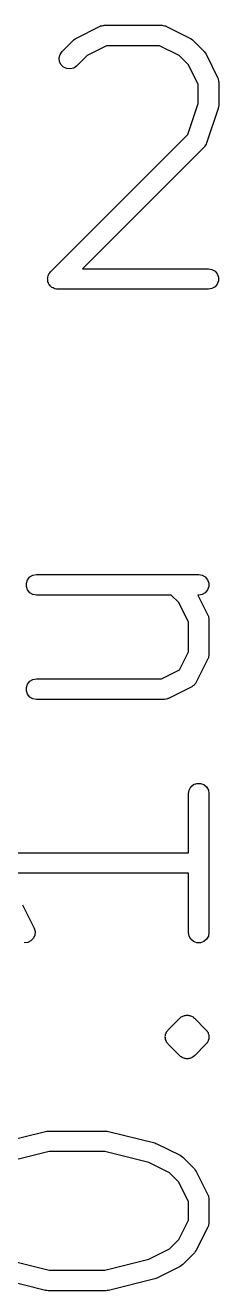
# Model space of a CAD drawing. Extents: x -2.2 to 86.5, y -78.6 to 9.2.
# Drawn here: x 37.08 to 38.04, y -43.32 to -37.05 of the extents above; entities that cross this region are included whole.
import ezdxf

# ---------------------------------------------------------------- set-up
doc = ezdxf.new("R2010")
doc.units = 0
doc.header["$MEASUREMENT"] = 0
doc.layers.add('BLACK', color=7, linetype='CONTINUOUS')

msp = doc.modelspace()

# ---------------------------------------------------------------- linework, layer by layer
at = {"layer": 'Black'}
for p, q in [((37.336, -37.1131), (37.4509, -37.0556)), ((37.4509, -37.0556), (37.4538, -37.0548)), ((37.4538, -37.0548), (37.4563, -37.0533)), ((37.4563, -37.0533), (37.4622, -37.0523)), ((37.4622, -37.0523), (37.4679, -37.0506)), ((37.4679, -37.0506), (37.4708, -37.0508)), ((37.4708, -37.0508), (37.4737, -37.0502)), ((37.4737, -37.0502), (37.7609, -37.0502)), ((37.7609, -37.0502), (37.7638, -37.0508)), ((37.7638, -37.0508), (37.7667, -37.0506)), ((37.7667, -37.0506), (37.7724, -37.0523)), ((37.7724, -37.0523), (37.7783, -37.0533)), ((37.7783, -37.0533), (37.7808, -37.0548)), ((37.7808, -37.0548), (37.7836, -37.0556)), ((37.7836, -37.0556), (37.8986, -37.1131)), ((37.2654, -37.18), (37.3228, -37.1226)), ((37.3228, -37.1226), (37.3295, -37.1179)), ((37.3295, -37.1179), (37.336, -37.1131)), ((37.8986, -37.1131), (37.9051, -37.1179)), ((37.9051, -37.1179), (37.9118, -37.1226)), ((37.9118, -37.1226), (37.9692, -37.18)), ((37.2553, -37.1945), (37.2654, -37.18)), ((37.4857, -37.1518), (37.3889, -37.2002)), ((37.7489, -37.1518), (37.4857, -37.1518)), ((37.8457, -37.2002), (37.7489, -37.1518)), ((37.9692, -37.18), (37.9739, -37.1867)), ((37.2507, -37.2115), (37.2553, -37.1945)), ((37.2522, -37.2291), (37.2507, -37.2115)), ((37.2597, -37.2451), (37.2522, -37.2291)), ((37.2722, -37.2576), (37.2597, -37.2451)), ((37.3889, -37.2002), (37.3372, -37.2519)), ((37.8915, -37.246), (37.8457, -37.2002)), ((37.9399, -37.3428), (37.8915, -37.246)), ((37.9739, -37.1867), (37.9787, -37.1932)), ((37.9787, -37.1932), (38.0362, -37.3081)), ((37.2882, -37.265), (37.2722, -37.2576)), ((37.3057, -37.2666), (37.2882, -37.265)), ((37.3228, -37.262), (37.3057, -37.2666)), ((37.3372, -37.2519), (37.3228, -37.262)), ((38.0362, -37.3081), (38.037, -37.3109)), ((38.037, -37.3109), (38.0385, -37.3135)), ((37.9399, -37.4375), (37.9399, -37.3428)), ((38.0385, -37.3135), (38.0395, -37.3193)), ((38.0395, -37.3193), (38.0412, -37.325)), ((38.0412, -37.325), (38.041, -37.328)), ((38.041, -37.328), (38.0415, -37.3309)), ((38.0415, -37.3309), (38.0415, -37.4458)), ((37.8889, -37.5907), (37.9399, -37.4375)), ((38.0389, -37.4618), (37.9815, -37.6342)), ((38.0401, -37.4538), (38.0389, -37.4618)), ((38.0415, -37.4458), (38.0401, -37.4538)), ((37.2079, -38.2716), (37.8889, -37.5907)), ((37.9692, -37.654), (37.3665, -38.2567)), ((37.9709, -37.6516), (37.9692, -37.654)), ((37.9731, -37.6497), (37.9709, -37.6516)), ((37.9759, -37.6445), (37.9731, -37.6497)), ((37.9793, -37.6396), (37.9759, -37.6445)), ((37.9801, -37.6368), (37.9793, -37.6396)), ((37.9815, -37.6342), (37.9801, -37.6368)), ((37.1932, -38.3031), (37.1938, -38.301)), ((37.1938, -38.3097), (37.1932, -38.3031)), ((37.1938, -38.2987), (37.1961, -38.2925)), ((37.1938, -38.301), (37.1938, -38.2987)), ((37.1938, -38.3164), (37.1938, -38.3097)), ((37.1961, -38.2925), (37.1978, -38.2861)), ((37.1978, -38.2861), (37.1991, -38.2843)), ((37.1991, -38.2843), (37.1999, -38.2821)), ((37.1999, -38.2821), (37.2041, -38.2771)), ((37.2041, -38.2771), (37.2079, -38.2716)), ((37.3665, -38.2567), (37.9907, -38.2567)), ((37.9907, -38.2567), (38.0081, -38.2598)), ((38.0081, -38.2598), (38.0234, -38.2686)), ((38.0234, -38.2686), (38.0347, -38.2821)), ((38.0347, -38.2821), (38.0408, -38.2987)), ((38.0408, -38.2987), (38.0408, -38.3164)), ((37.1946, -38.3185), (37.1938, -38.3164)), ((37.1948, -38.3207), (37.1946, -38.3185)), ((37.1976, -38.3267), (37.1948, -38.3207)), ((37.1999, -38.3329), (37.1976, -38.3267)), ((37.2013, -38.3347), (37.1999, -38.3329)), ((37.2022, -38.3367), (37.2013, -38.3347)), ((37.2069, -38.3414), (37.2022, -38.3367)), ((37.2112, -38.3465), (37.2069, -38.3414)), ((37.2131, -38.3476), (37.2112, -38.3465)), ((37.2147, -38.3492), (37.2131, -38.3476)), ((37.2207, -38.352), (37.2147, -38.3492)), ((37.2265, -38.3553), (37.2207, -38.352)), ((37.2287, -38.3557), (37.2265, -38.3553)), ((37.2307, -38.3566), (37.2287, -38.3557)), ((37.2373, -38.3572), (37.2307, -38.3566)), ((37.2439, -38.3583), (37.2373, -38.3572)), ((37.9907, -38.3583), (37.2439, -38.3583)), ((38.0081, -38.3553), (37.9907, -38.3583)), ((38.0234, -38.3465), (38.0081, -38.3553)), ((38.0347, -38.3329), (38.0234, -38.3465)), ((38.0408, -38.3164), (38.0347, -38.3329)), ((37.0882, -39.8142), (37.0942, -39.7976)), ((37.0882, -39.8319), (37.0882, -39.8142)), ((37.0942, -39.7976), (37.1056, -39.7841)), ((37.1056, -39.7841), (37.1208, -39.7753)), ((37.1208, -39.7753), (37.1382, -39.7722)), ((37.1382, -39.7722), (37.9425, -39.7722)), ((37.9425, -39.7722), (37.9599, -39.7753)), ((37.9599, -39.7753), (37.9752, -39.7841)), ((37.9752, -39.7841), (37.9865, -39.7976)), ((37.9865, -39.7976), (37.9926, -39.8142)), ((37.9926, -39.8142), (37.9926, -39.8319)), ((37.0942, -39.8484), (37.0882, -39.8319)), ((37.1056, -39.862), (37.0942, -39.8484)), ((37.1208, -39.8708), (37.1056, -39.862)), ((37.1382, -39.8738), (37.1208, -39.8708)), ((37.8066, -39.8738), (37.1382, -39.8738)), ((37.8433, -39.9106), (37.8066, -39.8738)), ((37.9425, -39.8738), (37.9386, -39.8738)), ((37.9386, -39.8738), (37.988, -39.9727)), ((37.9599, -39.8708), (37.9425, -39.8738)), ((37.9752, -39.862), (37.9599, -39.8708)), ((37.9865, -39.8484), (37.9752, -39.862)), ((37.9926, -39.8319), (37.9865, -39.8484)), ((37.8917, -40.0074), (37.8433, -39.9106)), ((37.8917, -40.1558), (37.8917, -40.0074)), ((37.988, -39.9727), (37.9888, -39.9755)), ((37.9888, -39.9755), (37.9903, -39.978)), ((37.9903, -39.978), (37.9913, -39.9839)), ((37.9913, -39.9839), (37.993, -39.9896)), ((37.993, -39.9896), (37.9928, -39.9925)), ((37.9928, -39.9925), (37.9933, -39.9954)), ((37.9933, -39.9954), (37.9933, -40.1678)), ((37.8472, -40.2448), (37.8917, -40.1558)), ((37.988, -40.1905), (37.9305, -40.3054)), ((37.9888, -40.1877), (37.988, -40.1905)), ((37.9903, -40.1851), (37.9888, -40.1877)), ((37.9913, -40.1793), (37.9903, -40.1851)), ((37.993, -40.1736), (37.9913, -40.1793)), ((37.9933, -40.1678), (37.9928, -40.1706)), ((37.9928, -40.1706), (37.993, -40.1736)), ((37.7582, -40.2893), (37.8472, -40.2448)), ((37.0882, -40.3313), (37.0942, -40.3147)), ((37.0942, -40.3147), (37.1056, -40.3012)), ((37.1056, -40.3012), (37.1208, -40.2924)), ((37.1208, -40.2924), (37.1382, -40.2893)), ((37.1382, -40.2893), (37.7582, -40.2893)), ((37.92, -40.3196), (37.9138, -40.3237)), ((37.9209, -40.3184), (37.92, -40.3196)), ((37.922, -40.3176), (37.9209, -40.3184)), ((37.9261, -40.3114), (37.922, -40.3176)), ((37.9305, -40.3054), (37.9261, -40.3114)), ((37.0882, -40.3489), (37.0882, -40.3313)), ((37.0942, -40.3655), (37.0882, -40.3489)), ((37.1056, -40.379), (37.0942, -40.3655)), ((37.1208, -40.3879), (37.1056, -40.379)), ((37.9078, -40.3281), (37.7929, -40.3856)), ((37.9138, -40.3237), (37.9078, -40.3281)), ((37.1382, -40.3909), (37.1208, -40.3879)), ((37.7702, -40.3909), (37.1382, -40.3909)), ((37.7731, -40.3904), (37.7702, -40.3909)), ((37.776, -40.3906), (37.7731, -40.3904)), ((37.7817, -40.3889), (37.776, -40.3906)), ((37.7876, -40.3879), (37.7817, -40.3889)), ((37.7901, -40.3864), (37.7876, -40.3879)), ((37.7929, -40.3856), (37.7901, -40.3864)), ((37.9036, -40.8245), (37.9171, -40.8132)), ((37.9171, -40.8132), (37.9337, -40.8072)), ((37.9337, -40.8072), (37.9514, -40.8072)), ((37.9514, -40.8072), (37.9679, -40.8132)), ((37.9679, -40.8132), (37.9815, -40.8245)), ((37.8917, -40.8572), (37.8948, -40.8398)), ((37.8917, -41.1511), (37.8917, -40.8572)), ((37.8948, -40.8398), (37.9036, -40.8245)), ((37.9815, -40.8245), (37.9903, -40.8398)), ((37.9903, -40.8398), (37.9933, -40.8572)), ((37.9933, -40.8572), (37.9933, -41.5466)), ((36.736, -41.1511), (37.8917, -41.1511)), ((37.8917, -41.2527), (36.9038, -41.2527)), ((37.8917, -41.5466), (37.8917, -41.2527)), ((37.0687, -41.409), (37.1262, -41.5239)), ((37.1232, -41.5746), (37.111, -41.5874)), ((37.1302, -41.5584), (37.1232, -41.5746)), ((37.1262, -41.5239), (37.1312, -41.5408)), ((37.1312, -41.5408), (37.1302, -41.5584)), ((37.8948, -41.564), (37.8917, -41.5466)), ((37.9036, -41.5793), (37.8948, -41.564)), ((37.9903, -41.564), (37.9815, -41.5793)), ((37.9933, -41.5466), (37.9903, -41.564)), ((37.0952, -41.5953), (37.0777, -41.5973)), ((37.111, -41.5874), (37.0952, -41.5953)), ((37.9171, -41.5906), (37.9036, -41.5793)), ((37.9337, -41.5966), (37.9171, -41.5906)), ((37.9514, -41.5966), (37.9337, -41.5966)), ((37.9679, -41.5906), (37.9514, -41.5966)), ((37.9815, -41.5793), (37.9679, -41.5906)), ((37.7917, -42.0278), (37.8492, -41.9703)), ((37.8492, -41.9703), (37.8528, -41.9678)), ((37.8528, -41.9678), (37.856, -41.9646)), ((37.856, -41.9646), (37.86, -41.9627)), ((37.86, -41.9627), (37.8636, -41.9602)), ((37.8636, -41.9602), (37.8679, -41.959)), ((37.8679, -41.959), (37.8719, -41.9572)), ((37.8719, -41.9572), (37.8764, -41.9568)), ((37.8764, -41.9568), (37.8807, -41.9556)), ((37.8807, -41.9556), (37.8851, -41.956)), ((37.8851, -41.956), (37.8895, -41.9556)), ((37.8895, -41.9556), (37.8938, -41.9568)), ((37.8938, -41.9568), (37.8982, -41.9572)), ((37.8982, -41.9572), (37.9023, -41.959)), ((37.9023, -41.959), (37.9066, -41.9602)), ((37.9066, -41.9602), (37.9102, -41.9627)), ((37.9102, -41.9627), (37.9142, -41.9646)), ((37.9142, -41.9646), (37.9174, -41.9678)), ((37.9174, -41.9678), (37.921, -41.9703)), ((37.921, -41.9703), (37.9785, -42.0278)), ((37.777, -42.0593), (37.7776, -42.0571)), ((37.7774, -42.0637), (37.777, -42.0593)), ((37.777, -42.0681), (37.7774, -42.0637)), ((37.7776, -42.0703), (37.777, -42.0681)), ((37.7776, -42.0549), (37.7784, -42.0528)), ((37.7776, -42.0571), (37.7776, -42.0549)), ((37.7776, -42.0725), (37.7776, -42.0703)), ((37.7784, -42.0746), (37.7776, -42.0725)), ((37.7784, -42.0528), (37.7786, -42.0505)), ((37.7786, -42.0768), (37.7784, -42.0746)), ((37.7786, -42.0505), (37.7805, -42.0465)), ((37.7805, -42.0809), (37.7786, -42.0768)), ((37.7805, -42.0465), (37.7816, -42.0422)), ((37.7816, -42.0422), (37.7829, -42.0404)), ((37.7829, -42.0404), (37.7836, -42.0383)), ((37.7836, -42.0383), (37.7851, -42.0366)), ((37.7851, -42.0366), (37.786, -42.0346)), ((37.786, -42.0346), (37.7892, -42.0314)), ((37.7892, -42.0314), (37.7917, -42.0278)), ((37.9785, -42.0278), (37.981, -42.0314)), ((37.981, -42.0314), (37.9842, -42.0346)), ((37.9842, -42.0346), (37.9851, -42.0366)), ((37.9851, -42.0366), (37.9865, -42.0383)), ((37.9865, -42.0383), (37.9873, -42.0404)), ((37.9873, -42.0404), (37.9886, -42.0422)), ((37.9886, -42.0422), (37.9897, -42.0465)), ((37.9897, -42.0465), (37.9916, -42.0505)), ((37.9916, -42.0768), (37.9897, -42.0809)), ((37.9916, -42.0505), (37.9918, -42.0528)), ((37.9918, -42.0746), (37.9916, -42.0768)), ((37.9918, -42.0528), (37.9926, -42.0549)), ((37.9926, -42.0725), (37.9918, -42.0746)), ((37.9926, -42.0549), (37.9926, -42.0571)), ((37.9926, -42.0571), (37.9932, -42.0593)), ((37.9932, -42.0681), (37.9926, -42.0703)), ((37.9926, -42.0703), (37.9926, -42.0725)), ((37.9932, -42.0593), (37.9928, -42.0637)), ((37.9928, -42.0637), (37.9932, -42.0681)), ((37.7816, -42.0852), (37.7805, -42.0809)), ((37.7829, -42.087), (37.7816, -42.0852)), ((37.7836, -42.0891), (37.7829, -42.087)), ((37.7851, -42.0908), (37.7836, -42.0891)), ((37.786, -42.0928), (37.7851, -42.0908)), ((37.7892, -42.096), (37.786, -42.0928)), ((37.7917, -42.0996), (37.7892, -42.096)), ((37.8492, -42.1571), (37.7917, -42.0996)), ((37.9785, -42.0996), (37.921, -42.1571)), ((37.981, -42.096), (37.9785, -42.0996)), ((37.9842, -42.0928), (37.981, -42.096)), ((37.9851, -42.0908), (37.9842, -42.0928)), ((37.9865, -42.0891), (37.9851, -42.0908)), ((37.9873, -42.087), (37.9865, -42.0891)), ((37.9886, -42.0852), (37.9873, -42.087)), ((37.9897, -42.0809), (37.9886, -42.0852)), ((37.8528, -42.1596), (37.8492, -42.1571)), ((37.856, -42.1628), (37.8528, -42.1596)), ((37.86, -42.1646), (37.856, -42.1628)), ((37.8636, -42.1672), (37.86, -42.1646)), ((37.8679, -42.1683), (37.8636, -42.1672)), ((37.8719, -42.1702), (37.8679, -42.1683)), ((37.8764, -42.1706), (37.8719, -42.1702)), ((37.8807, -42.1717), (37.8764, -42.1706)), ((37.8851, -42.1714), (37.8807, -42.1717)), ((37.8895, -42.1717), (37.8851, -42.1714)), ((37.8938, -42.1706), (37.8895, -42.1717)), ((37.8982, -42.1702), (37.8938, -42.1706)), ((37.9023, -42.1683), (37.8982, -42.1702)), ((37.9066, -42.1672), (37.9023, -42.1683)), ((37.9102, -42.1646), (37.9066, -42.1672)), ((37.9142, -42.1628), (37.9102, -42.1646)), ((37.9174, -42.1596), (37.9142, -42.1628)), ((37.921, -42.1571), (37.9174, -42.1596)), ((36.9535, -42.5889), (37.1833, -42.5315)), ((37.1833, -42.5315), (37.1895, -42.531)), ((37.1895, -42.531), (37.1957, -42.53)), ((37.1957, -42.53), (37.4829, -42.53)), ((37.4829, -42.53), (37.4891, -42.531)), ((37.4891, -42.531), (37.4952, -42.5315)), ((37.4952, -42.5315), (37.7251, -42.5889)), ((37.2019, -42.6316), (36.9836, -42.6861)), ((37.4767, -42.6316), (37.2019, -42.6316)), ((37.695, -42.6861), (37.4767, -42.6316)), ((37.7251, -42.5889), (37.7301, -42.5912)), ((37.7301, -42.5912), (37.7355, -42.5928)), ((37.7355, -42.5928), (37.8504, -42.6502)), ((37.7976, -42.7374), (37.695, -42.6861)), ((37.8504, -42.6502), (37.8569, -42.6551)), ((37.8569, -42.6551), (37.8636, -42.6597)), ((37.8636, -42.6597), (37.921, -42.7172)), ((37.8433, -42.7832), (37.7976, -42.7374)), ((37.921, -42.7172), (37.9257, -42.7239)), ((37.9257, -42.7239), (37.9305, -42.7304)), ((37.9305, -42.7304), (37.988, -42.8453)), ((37.8917, -42.88), (37.8433, -42.7832)), ((37.8917, -42.9709), (37.8917, -42.88)), ((37.988, -42.8453), (37.9888, -42.8481)), ((37.9888, -42.8481), (37.9903, -42.8506)), ((37.9903, -42.8506), (37.9913, -42.8565)), ((37.9913, -42.8565), (37.993, -42.8622)), ((37.993, -42.8622), (37.9928, -42.8651)), ((37.9928, -42.8651), (37.9933, -42.868)), ((37.9933, -42.868), (37.9933, -42.9829)), ((37.8433, -43.0677), (37.8917, -42.9709)), ((37.988, -43.0056), (37.9305, -43.1206)), ((37.9888, -43.0028), (37.988, -43.0056)), ((37.9903, -43.0003), (37.9888, -43.0028)), ((37.9913, -42.9944), (37.9903, -43.0003)), ((37.993, -42.9887), (37.9913, -42.9944)), ((37.9933, -42.9829), (37.9928, -42.9858)), ((37.9928, -42.9858), (37.993, -42.9887)), ((37.7976, -43.1135), (37.8433, -43.0677)), ((37.695, -43.1648), (37.7976, -43.1135)), ((37.921, -43.1338), (37.8636, -43.1912)), ((37.9257, -43.1271), (37.921, -43.1338)), ((37.9305, -43.1206), (37.9257, -43.1271)), ((36.9836, -43.1648), (37.2019, -43.2194)), ((37.4767, -43.2194), (37.695, -43.1648)), ((37.8504, -43.2007), (37.7355, -43.2582)), ((37.8569, -43.1959), (37.8504, -43.2007)), ((37.8636, -43.1912), (37.8569, -43.1959)), ((37.1833, -43.3195), (36.9535, -43.262)), ((37.2019, -43.2194), (37.4767, -43.2194)), ((37.7251, -43.262), (37.4952, -43.3195)), ((37.7301, -43.2598), (37.7251, -43.262)), ((37.7355, -43.2582), (37.7301, -43.2598)), ((37.1895, -43.3199), (37.1833, -43.3195)), ((37.1957, -43.321), (37.1895, -43.3199)), ((37.4829, -43.321), (37.1957, -43.321)), ((37.4891, -43.3199), (37.4829, -43.321)), ((37.4952, -43.3195), (37.4891, -43.3199))]:
    msp.add_line(p, q, dxfattribs=at)

doc.saveas('drawing.dxf')
